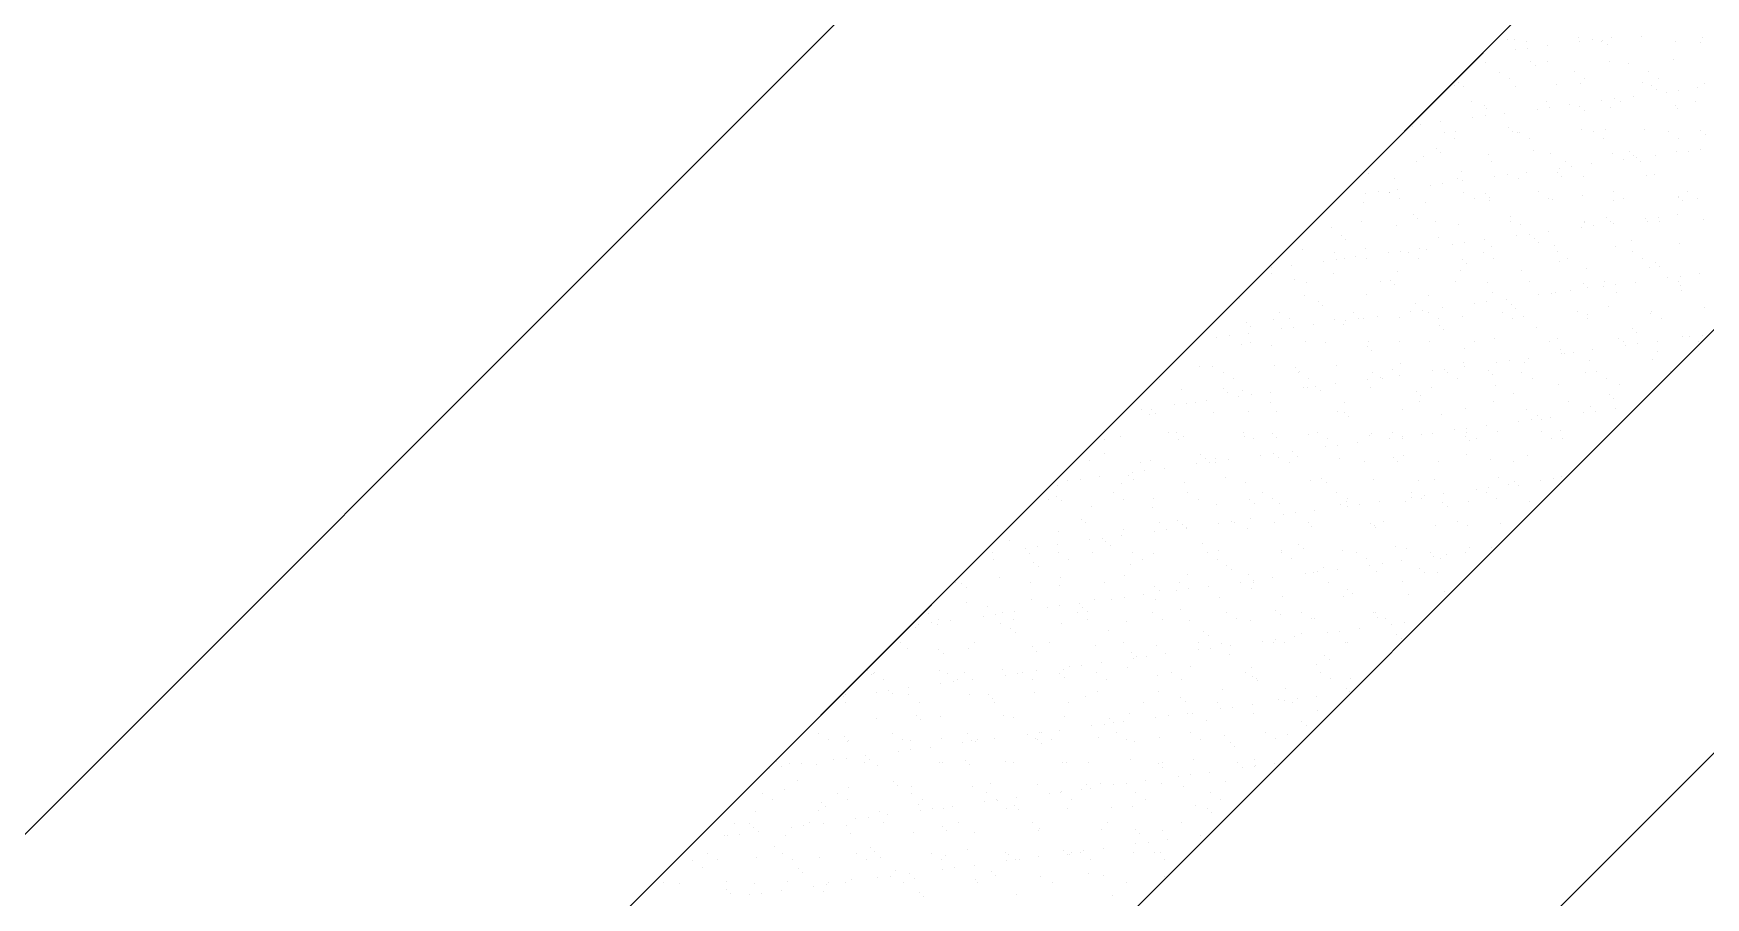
# Model space of a CAD drawing. Header units: millimetres. Extents: x 89805 to 1757503, y 48266 to 267832.
# Drawn here: x 953805 to 954503, y 128747 to 129108 of the extents above; entities that cross this region are included whole.
import ezdxf

# ---------------------------------------------------------------- set-up
doc = ezdxf.new("R2010")
doc.units = ezdxf.units.MM
doc.header["$LTSCALE"] = 1000
doc.layers.add('G-装饰造型轮廓线', color=3, linetype='Continuous')
doc.layers.add('WALL', color=111, linetype='Continuous')

msp = doc.modelspace()

# ---------------------------------------------------------------- linework, layer by layer
at = {"color": 8, "ltscale": 0.7}
for p, q in [((954420.47, 129105.11), (954420.47, 129105.11)), ((954423.44, 129105.02), (954423.44, 129105.02)), ((954450.45, 129106), (954450.45, 129106)), ((954455.96, 129105.1), (954455.96, 129105.1)), ((954460.48, 129104.77), (954460.48, 129104.77)), ((954464.09, 129106.17), (954464.09, 129106.17)), ((954476.63, 129106.33), (954476.63, 129106.33)), ((954502.21, 129106.21), (954502.21, 129106.21)), ((954410.25, 129099.08), (954410.25, 129099.08)), ((954423.83, 129100.87), (954423.83, 129100.87)), ((954428.76, 129104.32), (954428.76, 129104.32)), ((954429.04, 129101.56), (954429.04, 129101.56)), ((954437.17, 129102.63), (954437.17, 129102.63)), ((954450.75, 129104.42), (954450.75, 129104.42)), ((954459.9, 129104.37), (954459.9, 129104.37)), ((954462.33, 129103.08), (954462.33, 129103.08)), ((954491.04, 129104.43), (954491.04, 129104.43)), ((954501.09, 129103.88), (954501.09, 129103.88)), ((954411.38, 129095.77), (954411.38, 129095.77)), ((954417.44, 129091.63), (954417.44, 129091.63)), ((954430.42, 129095.99), (954430.42, 129095.99)), ((954432.27, 129094.3), (954432.27, 129094.3)), ((954437.56, 129096.11), (954437.56, 129096.11)), ((954448.58, 129091.69), (954448.58, 129091.69)), ((954463.14, 129095.98), (954463.14, 129095.98)), ((954471.03, 129095.1), (954471.03, 129095.1)), ((954479.72, 129091.75), (954479.72, 129091.75)), ((954490.15, 129096.96), (954490.15, 129096.96)), ((954398.49, 129085.88), (954398.49, 129085.88)), ((954400.36, 129087.21), (954400.36, 129087.21)), ((954402.2, 129085.52), (954402.2, 129085.52)), ((954421.65, 129088.95), (954421.65, 129088.95)), ((954424.07, 129085.76), (954424.07, 129085.76)), ((954440.97, 129086.33), (954440.97, 129086.33)), ((954451.08, 129086.73), (954451.08, 129086.73)), ((954452.79, 129089), (954452.79, 129089)), ((954477.26, 129087.06), (954477.26, 129087.06)), ((954480.98, 129085.98), (954480.98, 129085.98)), ((954482.82, 129084.29), (954482.82, 129084.29)), ((954483.94, 129089.06), (954483.94, 129089.06)), ((954492.09, 129083.97), (954492.09, 129083.97)), ((954500.22, 129085.04), (954500.22, 129085.04)), ((954502.84, 129086.94), (954502.84, 129086.94)), ((954405.69, 129079.22), (954405.69, 129079.22)), ((954410.9, 129077.55), (954410.9, 129077.55)), ((954436.83, 129079.28), (954436.83, 129079.28)), ((954438.19, 129076.84), (954438.19, 129076.84)), ((954438.26, 129076.88), (954438.26, 129076.88)), ((954446.39, 129077.95), (954446.39, 129077.95)), ((954450.92, 129077.21), (954450.92, 129077.21)), ((954459.97, 129079.74), (954459.97, 129079.74)), ((954463.77, 129076.71), (954463.77, 129076.71)), ((954465.18, 129080.42), (954465.18, 129080.42)), ((954467.98, 129079.33), (954467.98, 129079.33)), ((954473.31, 129081.49), (954473.31, 129081.49)), ((954486.89, 129083.28), (954486.89, 129083.28)), ((954490.78, 129077.69), (954490.78, 129077.69)), ((954499.12, 129079.39), (954499.12, 129079.39)), ((954384.42, 129069.79), (954384.42, 129069.79)), ((954392.55, 129070.86), (954392.55, 129070.86)), ((954406.14, 129072.65), (954406.14, 129072.65)), ((954411.34, 129073.34), (954411.34, 129073.34)), ((954412.01, 129076.5), (954412.01, 129076.5)), ((954419.47, 129074.41), (954419.47, 129074.41)), ((954433.05, 129076.19), (954433.05, 129076.19)), ((954452.76, 129075.52), (954452.76, 129075.52)), ((954491.52, 129076.32), (954491.52, 129076.32)), ((954380.84, 129068.77), (954380.84, 129068.77)), ((954394.37, 129066.54), (954394.37, 129066.54)), ((954398.59, 129063.85), (954398.59, 129063.85)), ((954399.12, 129066.61), (954399.12, 129066.61)), ((954420.86, 129068.43), (954420.86, 129068.43)), ((954422.7, 129066.74), (954422.7, 129066.74)), ((954424.7, 129066.49), (954424.7, 129066.49)), ((954425.51, 129066.59), (954425.51, 129066.59)), ((954429.73, 129063.91), (954429.73, 129063.91)), ((954451.71, 129067.46), (954451.71, 129067.46)), ((954456.65, 129066.65), (954456.65, 129066.65)), ((954460.87, 129063.96), (954460.87, 129063.96)), ((954461.46, 129067.55), (954461.46, 129067.55)), ((954477.89, 129067.8), (954477.89, 129067.8)), ((954487.79, 129066.71), (954487.79, 129066.71)), ((954492.01, 129064.02), (954492.01, 129064.02)), ((954501.48, 129067.2), (954501.48, 129067.2)), ((954503.32, 129065.51), (954503.32, 129065.51)), ((954385.63, 129056.26), (954385.63, 129056.26)), ((954390.8, 129059.65), (954390.8, 129059.65)), ((954392.64, 129057.96), (954392.64, 129057.96)), ((954412.64, 129057.24), (954412.64, 129057.24)), ((954431.4, 129058.77), (954431.4, 129058.77)), ((954438.82, 129057.57), (954438.82, 129057.57)), ((954464.4, 129057.45), (954464.4, 129057.45)), ((954471.42, 129058.43), (954471.42, 129058.43)), ((954473.26, 129056.74), (954473.26, 129056.74)), ((954474.4, 129055.75), (954474.4, 129055.75)), ((954482.53, 129056.82), (954482.53, 129056.82)), ((954491.41, 129058.42), (954491.41, 129058.42)), ((954496.11, 129058.6), (954496.11, 129058.6)), ((954501.31, 129059.29), (954501.31, 129059.29)), ((954362.58, 129049.19), (954362.58, 129049.19)), ((954382.63, 129054.12), (954382.63, 129054.12)), ((954401.34, 129049.99), (954401.34, 129049.99)), ((954413.77, 129054.18), (954413.77, 129054.18)), ((954428.69, 129049.73), (954428.69, 129049.73)), ((954441.35, 129049.65), (954441.35, 129049.65)), ((954442.27, 129051.52), (954442.27, 129051.52)), ((954444.91, 129054.24), (954444.91, 129054.24)), ((954447.48, 129052.2), (954447.48, 129052.2)), ((954455.61, 129053.27), (954455.61, 129053.27)), ((954469.19, 129055.06), (954469.19, 129055.06)), ((954476.05, 129054.29), (954476.05, 129054.29)), ((954481.96, 129048.76), (954481.96, 129048.76)), ((954373.57, 129047.01), (954373.57, 129047.01)), ((954374.85, 129042.64), (954374.85, 129042.64)), ((954388.44, 129044.43), (954388.44, 129044.43)), ((954393.64, 129045.11), (954393.64, 129045.11)), ((954399.75, 129047.34), (954399.75, 129047.34)), ((954401.77, 129046.18), (954401.77, 129046.18)), ((954415.36, 129047.97), (954415.36, 129047.97)), ((954420.56, 129048.66), (954420.56, 129048.66)), ((954425.33, 129047.22), (954425.33, 129047.22)), ((954443.2, 129047.96), (954443.2, 129047.96)), ((954452.34, 129048.19), (954452.34, 129048.19)), ((954478.52, 129048.53), (954478.52, 129048.53)), ((954360.68, 129037.12), (954360.68, 129037.12)), ((954361.52, 129040.89), (954361.52, 129040.89)), ((954366.72, 129041.57), (954366.72, 129041.57)), ((954371.28, 129041.22), (954371.28, 129041.22)), ((954371.31, 129041.44), (954371.31, 129041.44)), ((954375.52, 129038.75), (954375.52, 129038.75)), ((954386.26, 129036.99), (954386.26, 129036.99)), ((954402.45, 129041.5), (954402.45, 129041.5)), ((954406.66, 129038.81), (954406.66, 129038.81)), ((954411.29, 129040.87), (954411.29, 129040.87)), ((954413.14, 129039.18), (954413.14, 129039.18)), ((954413.27, 129037.97), (954413.27, 129037.97)), ((954433.59, 129041.55), (954433.59, 129041.55)), ((954437.81, 129038.87), (954437.81, 129038.87)), ((954439.45, 129038.3), (954439.45, 129038.3)), ((954451.9, 129039.99), (954451.9, 129039.99)), ((954464.73, 129041.61), (954464.73, 129041.61)), ((954465.03, 129038.18), (954465.03, 129038.18)), ((954468.95, 129038.92), (954468.95, 129038.92)), ((954491.91, 129039.64), (954491.91, 129039.64)), ((954492.04, 129039.15), (954492.04, 129039.15)), ((954493.76, 129037.96), (954493.76, 129037.96)), ((954495.87, 129041.67), (954495.87, 129041.67)), ((954500.09, 129038.98), (954500.09, 129038.98)), ((954359.56, 129029.02), (954359.56, 129029.02)), ((954374.2, 129027.74), (954374.2, 129027.74)), ((954381.23, 129032.1), (954381.23, 129032.1)), ((954383.08, 129030.41), (954383.08, 129030.41)), ((954390.7, 129029.08), (954390.7, 129029.08)), ((954400.38, 129028.07), (954400.38, 129028.07)), ((954421.84, 129031.21), (954421.84, 129031.21)), ((954421.84, 129029.14), (954421.84, 129029.14)), ((954425.96, 129027.95), (954425.96, 129027.95)), ((954452.97, 129028.93), (954452.97, 129028.93)), ((954452.99, 129029.19), (954452.99, 129029.19)), ((954461.85, 129030.87), (954461.85, 129030.87)), ((954463.69, 129029.18), (954463.69, 129029.18)), ((954464.83, 129028.59), (954464.83, 129028.59)), ((954478.41, 129030.38), (954478.41, 129030.38)), ((954479.15, 129029.26), (954479.15, 129029.26)), ((954483.62, 129031.07), (954483.62, 129031.07)), ((954484.13, 129029.25), (954484.13, 129029.25)), ((954491.75, 129032.14), (954491.75, 129032.14)), ((954502.46, 129029.98), (954502.46, 129029.98)), ((954347.19, 129026.77), (954347.19, 129026.77)), ((954351.17, 129023.32), (954351.17, 129023.32)), ((954353.01, 129021.63), (954353.01, 129021.63)), ((954391.77, 129022.43), (954391.77, 129022.43)), ((954410.99, 129021.51), (954410.99, 129021.51)), ((954424.58, 129023.3), (954424.58, 129023.3)), ((954429.78, 129023.98), (954429.78, 129023.98)), ((954431.79, 129022.09), (954431.79, 129022.09)), ((954437.91, 129025.05), (954437.91, 129025.05)), ((954451.49, 129026.84), (954451.49, 129026.84)), ((954456.7, 129027.52), (954456.7, 129027.52)), ((954472.39, 129021.21), (954472.39, 129021.21)), ((954335.14, 129017.51), (954335.14, 129017.51)), ((954348.24, 129016.34), (954348.24, 129016.34)), ((954357.16, 129014.42), (954357.16, 129014.42)), ((954361.31, 129017.85), (954361.31, 129017.85)), ((954370.74, 129016.21), (954370.74, 129016.21)), ((954375.94, 129016.89), (954375.94, 129016.89)), ((954379.38, 129016.4), (954379.38, 129016.4)), ((954384.07, 129017.96), (954384.07, 129017.96)), ((954386.89, 129017.73), (954386.89, 129017.73)), ((954397.66, 129019.75), (954397.66, 129019.75)), ((954402.86, 129020.44), (954402.86, 129020.44)), ((954410.52, 129016.45), (954410.52, 129016.45)), ((954413.9, 129018.7), (954413.9, 129018.7)), ((954414.74, 129013.77), (954414.74, 129013.77)), ((954433.63, 129020.4), (954433.63, 129020.4)), ((954440.08, 129019.03), (954440.08, 129019.03)), ((954441.66, 129016.51), (954441.66, 129016.51)), ((954445.88, 129013.82), (954445.88, 129013.82)), ((954465.66, 129018.91), (954465.66, 129018.91)), ((954472.81, 129016.57), (954472.81, 129016.57)), ((954477.02, 129013.88), (954477.02, 129013.88)), ((954492.67, 129019.88), (954492.67, 129019.88)), ((954322.11, 129009.81), (954322.11, 129009.81)), ((954322.24, 129007.62), (954322.24, 129007.62)), ((954330.24, 129010.88), (954330.24, 129010.88)), ((954343.82, 129012.66), (954343.82, 129012.66)), ((954347.82, 129007.5), (954347.82, 129007.5)), ((954349.03, 129013.35), (954349.03, 129013.35)), ((954352.46, 129013.65), (954352.46, 129013.65)), ((954361.71, 129013.66), (954361.71, 129013.66)), ((954374.83, 129008.47), (954374.83, 129008.47)), ((954383.6, 129013.71), (954383.6, 129013.71)), ((954401.01, 129008.81), (954401.01, 129008.81)), ((954401.73, 129013.31), (954401.73, 129013.31)), ((954403.57, 129011.62), (954403.57, 129011.62)), ((954426.59, 129008.68), (954426.59, 129008.68)), ((954442.33, 129012.43), (954442.33, 129012.43)), ((954453.6, 129009.66), (954453.6, 129009.66)), ((954479.78, 129009.99), (954479.78, 129009.99)), ((954482.35, 129012.09), (954482.35, 129012.09)), ((954484.19, 129010.4), (954484.19, 129010.4)), ((954500.97, 129007.46), (954500.97, 129007.46)), ((954331.65, 129004.88), (954331.65, 129004.88)), ((954336.5, 129003.93), (954336.5, 129003.93)), ((954367.64, 129003.98), (954367.64, 129003.98)), ((954371.67, 129004.54), (954371.67, 129004.54)), ((954373.51, 129002.85), (954373.51, 129002.85)), ((954398.78, 129004.04), (954398.78, 129004.04)), ((954412.27, 129003.65), (954412.27, 129003.65)), ((954429.92, 129004.1), (954429.92, 129004.1)), ((954447.13, 129000.37), (954447.13, 129000.37)), ((954452.29, 129003.31), (954452.29, 129003.31)), ((954454.13, 129001.62), (954454.13, 129001.62)), ((954460.71, 129002.16), (954460.71, 129002.16)), ((954461.06, 129004.15), (954461.06, 129004.15)), ((954465.92, 129002.85), (954465.92, 129002.85)), ((954474.05, 129003.92), (954474.05, 129003.92)), ((954487.63, 129005.7), (954487.63, 129005.7)), ((954492.2, 129004.21), (954492.2, 129004.21)), ((954492.84, 129006.39), (954492.84, 129006.39)), ((954492.89, 129002.43), (954492.89, 129002.43)), ((954493.3, 129000.61), (954493.3, 129000.61)), ((954308.76, 128997.27), (954308.76, 128997.27)), ((954335.77, 128998.25), (954335.77, 128998.25)), ((954341.61, 128995.76), (954341.61, 128995.76)), ((954343.45, 128994.07), (954343.45, 128994.07)), ((954361.94, 128998.58), (954361.94, 128998.58)), ((954382.21, 128994.88), (954382.21, 128994.88)), ((954387.52, 128998.46), (954387.52, 128998.46)), ((954393.29, 128993.29), (954393.29, 128993.29)), ((954406.88, 128995.07), (954406.88, 128995.07)), ((954412.08, 128995.76), (954412.08, 128995.76)), ((954414.53, 128999.43), (954414.53, 128999.43)), ((954420.21, 128996.83), (954420.21, 128996.83)), ((954422.22, 128994.53), (954422.22, 128994.53)), ((954424.07, 128992.84), (954424.07, 128992.84)), ((954433.8, 128998.62), (954433.8, 128998.62)), ((954439, 128999.3), (954439, 128999.3)), ((954440.71, 128999.76), (954440.71, 128999.76)), ((954462.83, 128993.65), (954462.83, 128993.65)), ((954466.29, 128999.64), (954466.29, 128999.64)), ((954502.84, 128993.3), (954502.84, 128993.3)), ((954311.54, 128986.98), (954311.54, 128986.98)), ((954322.87, 128988.35), (954322.87, 128988.35)), ((954325.18, 128991.24), (954325.18, 128991.24)), ((954329.39, 128988.56), (954329.39, 128988.56)), ((954339.46, 128986.2), (954339.46, 128986.2)), ((954348.45, 128988.23), (954348.45, 128988.23)), ((954352.15, 128986.1), (954352.15, 128986.1)), ((954353.04, 128987.99), (954353.04, 128987.99)), ((954356.32, 128991.3), (954356.32, 128991.3)), ((954358.25, 128988.67), (954358.25, 128988.67)), ((954360.53, 128988.61), (954360.53, 128988.61)), ((954366.38, 128989.74), (954366.38, 128989.74)), ((954375.46, 128989.2), (954375.46, 128989.2)), ((954379.96, 128991.53), (954379.96, 128991.53)), ((954385.16, 128992.22), (954385.16, 128992.22)), ((954387.46, 128991.36), (954387.46, 128991.36)), ((954391.68, 128988.67), (954391.68, 128988.67)), ((954401.64, 128989.54), (954401.64, 128989.54)), ((954418.6, 128991.41), (954418.6, 128991.41)), ((954422.82, 128988.73), (954422.82, 128988.73)), ((954427.22, 128989.42), (954427.22, 128989.42)), ((954449.74, 128991.47), (954449.74, 128991.47)), ((954453.96, 128988.78), (954453.96, 128988.78)), ((954454.23, 128990.39), (954454.23, 128990.39)), ((954480.41, 128990.72), (954480.41, 128990.72)), ((954480.88, 128991.53), (954480.88, 128991.53)), ((954485.1, 128988.84), (954485.1, 128988.84)), ((954299.21, 128980.9), (954299.21, 128980.9)), ((954304.41, 128981.58), (954304.41, 128981.58)), ((954312.54, 128982.65), (954312.54, 128982.65)), ((954313.39, 128985.29), (954313.39, 128985.29)), ((954313.43, 128978.83), (954313.43, 128978.83)), ((954326.12, 128984.44), (954326.12, 128984.44)), ((954331.33, 128985.13), (954331.33, 128985.13)), ((954336.4, 128978.98), (954336.4, 128978.98)), ((954344.57, 128978.89), (954344.57, 128978.89)), ((954362.57, 128979.31), (954362.57, 128979.31)), ((954375.71, 128978.94), (954375.71, 128978.94)), ((954388.15, 128979.19), (954388.15, 128979.19)), ((954392.16, 128985.76), (954392.16, 128985.76)), ((954394.01, 128984.07), (954394.01, 128984.07)), ((954406.86, 128979), (954406.86, 128979)), ((954415.16, 128980.16), (954415.16, 128980.16)), ((954432.77, 128984.87), (954432.77, 128984.87)), ((954438, 128979.06), (954438, 128979.06)), ((954441.34, 128980.5), (954441.34, 128980.5)), ((954466.92, 128980.37), (954466.92, 128980.37)), ((954469.14, 128979.11), (954469.14, 128979.11)), ((954472.78, 128984.53), (954472.78, 128984.53)), ((954474.63, 128982.84), (954474.63, 128982.84)), ((954483.27, 128979.24), (954483.27, 128979.24)), ((954493.93, 128981.35), (954493.93, 128981.35)), ((954496.85, 128981.03), (954496.85, 128981.03)), ((954500.28, 128979.17), (954500.28, 128979.17)), ((954502.06, 128981.71), (954502.06, 128981.71)), ((954309.39, 128978), (954309.39, 128978)), ((954322.09, 128977.32), (954322.09, 128977.32)), ((954362.1, 128976.98), (954362.1, 128976.98)), ((954363.95, 128975.29), (954363.95, 128975.29)), ((954402.71, 128976.09), (954402.71, 128976.09)), ((954429.43, 128972.15), (954429.43, 128972.15)), ((954442.72, 128975.75), (954442.72, 128975.75)), ((954443.02, 128973.94), (954443.02, 128973.94)), ((954444.56, 128974.06), (954444.56, 128974.06)), ((954448.22, 128974.62), (954448.22, 128974.62)), ((954456.35, 128975.7), (954456.35, 128975.7)), ((954469.93, 128977.48), (954469.93, 128977.48)), ((954475.14, 128978.17), (954475.14, 128978.17)), ((954483.33, 128974.87), (954483.33, 128974.87)), ((954292.03, 128968.55), (954292.03, 128968.55)), ((954297.33, 128968.75), (954297.33, 128968.75)), ((954302.11, 128966.15), (954302.11, 128966.15)), ((954323.5, 128969.09), (954323.5, 128969.09)), ((954332.04, 128968.2), (954332.04, 128968.2)), ((954333.25, 128966.2), (954333.25, 128966.2)), ((954333.88, 128966.51), (954333.88, 128966.51)), ((954349.08, 128968.96), (954349.08, 128968.96)), ((954364.39, 128966.26), (954364.39, 128966.26)), ((954372.65, 128967.32), (954372.65, 128967.32)), ((954375.6, 128965.06), (954375.6, 128965.06)), ((954376.09, 128969.94), (954376.09, 128969.94)), ((954389.18, 128966.85), (954389.18, 128966.85)), ((954394.38, 128967.54), (954394.38, 128967.54)), ((954395.53, 128966.32), (954395.53, 128966.32)), ((954402.27, 128970.27), (954402.27, 128970.27)), ((954402.51, 128968.61), (954402.51, 128968.61)), ((954412.66, 128966.97), (954412.66, 128966.97)), ((954414.5, 128965.29), (954414.5, 128965.29)), ((954416.1, 128970.4), (954416.1, 128970.4)), ((954421.3, 128971.08), (954421.3, 128971.08)), ((954426.68, 128966.37), (954426.68, 128966.37)), ((954427.85, 128970.15), (954427.85, 128970.15)), ((954453.26, 128966.09), (954453.26, 128966.09)), ((954454.86, 128971.12), (954454.86, 128971.12)), ((954457.82, 128966.43), (954457.82, 128966.43)), ((954481.04, 128971.45), (954481.04, 128971.45)), ((954488.96, 128966.49), (954488.96, 128966.49)), ((954275.19, 128963.4), (954275.19, 128963.4)), ((954284.44, 128958.86), (954284.44, 128958.86)), ((954301.98, 128959.43), (954301.98, 128959.43)), ((954306.33, 128963.46), (954306.33, 128963.46)), ((954310.02, 128958.74), (954310.02, 128958.74)), ((954321.76, 128957.98), (954321.76, 128957.98)), ((954335.34, 128959.76), (954335.34, 128959.76)), ((954337.03, 128959.71), (954337.03, 128959.71)), ((954337.47, 128963.52), (954337.47, 128963.52)), ((954340.55, 128960.45), (954340.55, 128960.45)), ((954342.58, 128958.54), (954342.58, 128958.54)), ((954348.68, 128961.52), (954348.68, 128961.52)), ((954362.26, 128963.31), (954362.26, 128963.31)), ((954363.2, 128960.04), (954363.2, 128960.04)), ((954367.47, 128963.99), (954367.47, 128963.99)), ((954368.61, 128963.57), (954368.61, 128963.57)), ((954382.6, 128958.2), (954382.6, 128958.2)), ((954388.78, 128959.92), (954388.78, 128959.92)), ((954399.75, 128963.63), (954399.75, 128963.63)), ((954415.79, 128960.89), (954415.79, 128960.89)), ((954430.89, 128963.69), (954430.89, 128963.69)), ((954441.97, 128961.23), (954441.97, 128961.23)), ((954462.03, 128963.74), (954462.03, 128963.74)), ((954467.55, 128961.11), (954467.55, 128961.11)), ((954267.93, 128950.89), (954267.93, 128950.89)), ((954281.51, 128952.68), (954281.51, 128952.68)), ((954286.71, 128953.36), (954286.71, 128953.36)), ((954290.37, 128953.73), (954290.37, 128953.73)), ((954294.84, 128954.43), (954294.84, 128954.43)), ((954303.82, 128957.74), (954303.82, 128957.74)), ((954308.43, 128956.22), (954308.43, 128956.22)), ((954313.63, 128956.91), (954313.63, 128956.91)), ((954321.51, 128953.79), (954321.51, 128953.79)), ((954352.65, 128953.84), (954352.65, 128953.84)), ((954383.79, 128953.9), (954383.79, 128953.9)), ((954384.44, 128956.51), (954384.44, 128956.51)), ((954402.9, 128951), (954402.9, 128951)), ((954414.93, 128953.96), (954414.93, 128953.96)), ((954423.2, 128957.31), (954423.2, 128957.31)), ((954428.48, 128950.88), (954428.48, 128950.88)), ((954446.07, 128954.01), (954446.07, 128954.01)), ((954455.49, 128951.85), (954455.49, 128951.85)), ((954463.22, 128956.97), (954463.22, 128956.97)), ((954465.06, 128955.28), (954465.06, 128955.28)), ((954465.57, 128951.02), (954465.57, 128951.02)), ((954270.95, 128948.51), (954270.95, 128948.51)), ((954271.92, 128950.65), (954271.92, 128950.65)), ((954273.76, 128948.96), (954273.76, 128948.96)), ((954297.96, 128949.48), (954297.96, 128949.48)), ((954312.52, 128949.76), (954312.52, 128949.76)), ((954324.13, 128949.82), (954324.13, 128949.82)), ((954349.71, 128949.69), (954349.71, 128949.69)), ((954352.54, 128949.42), (954352.54, 128949.42)), ((954354.38, 128947.73), (954354.38, 128947.73)), ((954376.72, 128950.67), (954376.72, 128950.67)), ((954393.14, 128948.54), (954393.14, 128948.54)), ((954411.73, 128943.93), (954411.73, 128943.93)), ((954425.32, 128945.72), (954425.32, 128945.72)), ((954430.52, 128946.4), (954430.52, 128946.4)), ((954433.16, 128948.19), (954433.16, 128948.19)), ((954435, 128946.5), (954435, 128946.5)), ((954438.65, 128947.47), (954438.65, 128947.47)), ((954452.23, 128949.26), (954452.23, 128949.26)), ((954457.44, 128949.95), (954457.44, 128949.95)), ((954252.12, 128938.31), (954252.12, 128938.31)), ((954258.89, 128939.26), (954258.89, 128939.26)), ((954279.04, 128941.05), (954279.04, 128941.05)), ((954282.46, 128940.99), (954282.46, 128940.99)), ((954283.26, 128938.36), (954283.26, 128938.36)), ((954285.07, 128939.59), (954285.07, 128939.59)), ((954310.19, 128941.1), (954310.19, 128941.1)), ((954310.65, 128939.47), (954310.65, 128939.47)), ((954314.4, 128938.42), (954314.4, 128938.42)), ((954322.48, 128940.64), (954322.48, 128940.64)), ((954324.32, 128938.96), (954324.32, 128938.96)), ((954337.66, 128940.44), (954337.66, 128940.44)), ((954341.33, 128941.16), (954341.33, 128941.16)), ((954345.54, 128938.48), (954345.54, 128938.48)), ((954363.08, 128939.76), (954363.08, 128939.76)), ((954363.83, 128940.78), (954363.83, 128940.78)), ((954371.48, 128938.63), (954371.48, 128938.63)), ((954372.47, 128941.22), (954372.47, 128941.22)), ((954376.69, 128939.32), (954376.69, 128939.32)), ((954376.69, 128938.53), (954376.69, 128938.53)), ((954384.82, 128940.39), (954384.82, 128940.39)), ((954389.41, 128940.65), (954389.41, 128940.65)), ((954398.4, 128942.17), (954398.4, 128942.17)), ((954403.09, 128939.42), (954403.09, 128939.42)), ((954403.6, 128942.86), (954403.6, 128942.86)), ((954403.61, 128941.27), (954403.61, 128941.27)), ((954404.94, 128937.73), (954404.94, 128937.73)), ((954407.83, 128938.59), (954407.83, 128938.59)), ((954416.42, 128941.63), (954416.42, 128941.63)), ((954434.75, 128941.33), (954434.75, 128941.33)), ((954438.97, 128938.64), (954438.97, 128938.64)), ((954442.6, 128941.96), (954442.6, 128941.96)), ((954443.7, 128938.53), (954443.7, 128938.53)), ((954252.4, 128932.21), (954252.4, 128932.21)), ((954292.41, 128931.87), (954292.41, 128931.87)), ((954294.26, 128930.18), (954294.26, 128930.18)), ((954298.59, 128930.22), (954298.59, 128930.22)), ((954317.65, 128931.54), (954317.65, 128931.54)), ((954322.85, 128932.23), (954322.85, 128932.23)), ((954324.76, 128930.55), (954324.76, 128930.55)), ((954330.98, 128933.3), (954330.98, 128933.3)), ((954333.02, 128930.98), (954333.02, 128930.98)), ((954344.56, 128935.09), (954344.56, 128935.09)), ((954349.77, 128935.77), (954349.77, 128935.77)), ((954350.34, 128930.43), (954350.34, 128930.43)), ((954357.9, 128936.84), (954357.9, 128936.84)), ((954373.03, 128930.64), (954373.03, 128930.64)), ((954377.35, 128931.4), (954377.35, 128931.4)), ((954403.53, 128931.73), (954403.53, 128931.73)), ((954429.11, 128931.61), (954429.11, 128931.61)), ((954246, 128929.36), (954246, 128929.36)), ((954262.35, 128923.09), (954262.35, 128923.09)), ((954263.81, 128924.46), (954263.81, 128924.46)), ((954267.3, 128928.63), (954267.3, 128928.63)), ((954269.02, 128925.14), (954269.02, 128925.14)), ((954271.58, 128929.24), (954271.58, 128929.24)), ((954277.15, 128926.21), (954277.15, 128926.21)), ((954290.73, 128928), (954290.73, 128928)), ((954295.93, 128928.68), (954295.93, 128928.68)), ((954298.44, 128928.69), (954298.44, 128928.69)), ((954304.06, 128929.75), (954304.06, 128929.75)), ((954329.58, 128928.75), (954329.58, 128928.75)), ((954360.73, 128928.8), (954360.73, 128928.8)), ((954374.88, 128928.95), (954374.88, 128928.95)), ((954391.87, 128928.86), (954391.87, 128928.86)), ((954413.64, 128929.76), (954413.64, 128929.76)), ((954423.01, 128928.92), (954423.01, 128928.92)), ((954232.51, 128919.02), (954232.51, 128919.02)), ((954236.89, 128920.91), (954236.89, 128920.91)), ((954242.1, 128921.6), (954242.1, 128921.6)), ((954250.23, 128922.67), (954250.23, 128922.67)), ((954255.98, 128915.95), (954255.98, 128915.95)), ((954259.52, 128919.99), (954259.52, 128919.99)), ((954264.2, 128921.4), (954264.2, 128921.4)), ((954285.7, 128920.32), (954285.7, 128920.32)), ((954287.12, 128916.01), (954287.12, 128916.01)), ((954302.96, 128922.21), (954302.96, 128922.21)), ((954311.28, 128920.2), (954311.28, 128920.2)), ((954318.26, 128916.06), (954318.26, 128916.06)), ((954338.29, 128921.17), (954338.29, 128921.17)), ((954342.97, 128921.86), (954342.97, 128921.86)), ((954344.82, 128920.17), (954344.82, 128920.17)), ((954349.4, 128916.12), (954349.4, 128916.12)), ((954364.46, 128921.51), (954364.46, 128921.51)), ((954380.55, 128916.18), (954380.55, 128916.18)), ((954383.58, 128920.98), (954383.58, 128920.98)), ((954390.04, 128921.38), (954390.04, 128921.38)), ((954407.62, 128917.5), (954407.62, 128917.5)), ((954411.69, 128916.23), (954411.69, 128916.23)), ((954412.82, 128918.18), (954412.82, 128918.18)), ((954417.05, 128922.36), (954417.05, 128922.36)), ((954420.95, 128919.25), (954420.95, 128919.25)), ((954423.59, 128920.63), (954423.59, 128920.63)), ((954425.43, 128918.95), (954425.43, 128918.95)), ((954434.54, 128921.04), (954434.54, 128921.04)), ((954439.74, 128921.73), (954439.74, 128921.73)), ((954443.23, 128922.69), (954443.23, 128922.69)), ((954220.45, 128909.76), (954220.45, 128909.76)), ((954229.06, 128913.21), (954229.06, 128913.21)), ((954232.29, 128914.31), (954232.29, 128914.31)), ((954234.14, 128912.62), (954234.14, 128912.62)), ((954246.63, 128910.1), (954246.63, 128910.1)), ((954260.2, 128913.26), (954260.2, 128913.26)), ((954272.21, 128909.97), (954272.21, 128909.97)), ((954272.9, 128913.43), (954272.9, 128913.43)), ((954291.34, 128913.32), (954291.34, 128913.32)), ((954299.22, 128910.95), (954299.22, 128910.95)), ((954312.91, 128913.09), (954312.91, 128913.09)), ((954314.75, 128911.4), (954314.75, 128911.4)), ((954322.48, 128913.38), (954322.48, 128913.38)), ((954325.39, 128911.28), (954325.39, 128911.28)), ((954350.97, 128911.16), (954350.97, 128911.16)), ((954353.52, 128912.2), (954353.52, 128912.2)), ((954353.62, 128913.43), (954353.62, 128913.43)), ((954353.78, 128910.41), (954353.78, 128910.41)), ((954358.99, 128911.09), (954358.99, 128911.09)), ((954367.12, 128912.16), (954367.12, 128912.16)), ((954377.98, 128912.13), (954377.98, 128912.13)), ((954380.7, 128913.95), (954380.7, 128913.95)), ((954384.76, 128913.49), (954384.76, 128913.49)), ((954385.91, 128914.64), (954385.91, 128914.64)), ((954393.53, 128911.86), (954393.53, 128911.86)), ((954394.04, 128915.71), (954394.04, 128915.71)), ((954395.37, 128910.17), (954395.37, 128910.17)), ((954404.16, 128912.47), (954404.16, 128912.47)), ((954415.9, 128913.55), (954415.9, 128913.55)), ((954429.74, 128912.34), (954429.74, 128912.34)), ((954242.84, 128904.65), (954242.84, 128904.65)), ((954244.24, 128903.54), (954244.24, 128903.54)), ((954275.38, 128903.59), (954275.38, 128903.59)), ((954282.85, 128904.31), (954282.85, 128904.31)), ((954284.69, 128902.62), (954284.69, 128902.62)), ((954299.95, 128903.32), (954299.95, 128903.32)), ((954305.15, 128904.01), (954305.15, 128904.01)), ((954306.52, 128903.65), (954306.52, 128903.65)), ((954313.28, 128905.08), (954313.28, 128905.08)), ((954323.45, 128903.42), (954323.45, 128903.42)), ((954326.87, 128906.87), (954326.87, 128906.87)), ((954332.07, 128907.55), (954332.07, 128907.55)), ((954337.66, 128903.71), (954337.66, 128903.71)), ((954340.2, 128908.62), (954340.2, 128908.62)), ((954363.47, 128903.08), (954363.47, 128903.08)), ((954365.09, 128902.24), (954365.09, 128902.24)), ((954368.8, 128903.76), (954368.8, 128903.76)), ((954390.67, 128902.12), (954390.67, 128902.12)), ((954399.94, 128903.82), (954399.94, 128903.82)), ((954404.07, 128902.2), (954404.07, 128902.2)), ((954417.68, 128903.09), (954417.68, 128903.09)), ((954212.77, 128895.88), (954212.77, 128895.88)), ((954233.14, 128899.75), (954233.14, 128899.75)), ((954246.11, 128896.23), (954246.11, 128896.23)), ((954251.32, 128896.92), (954251.32, 128896.92)), ((954252.79, 128895.53), (954252.79, 128895.53)), ((954259.45, 128897.99), (954259.45, 128897.99)), ((954260.15, 128900.72), (954260.15, 128900.72)), ((954273.03, 128899.78), (954273.03, 128899.78)), ((954278.24, 128900.46), (954278.24, 128900.46)), ((954286.33, 128901.05), (954286.33, 128901.05)), ((954286.37, 128901.53), (954286.37, 128901.53)), ((954311.91, 128900.93), (954311.91, 128900.93)), ((954338.92, 128901.91), (954338.92, 128901.91)), ((954365.31, 128901.39), (954365.31, 128901.39)), ((954201.77, 128890.8), (954201.77, 128890.8)), ((954205.61, 128890.9), (954205.61, 128890.9)), ((954205.99, 128888.11), (954205.99, 128888.11)), ((954219.2, 128892.69), (954219.2, 128892.69)), ((954221.08, 128890.49), (954221.08, 128890.49)), ((954224.4, 128893.38), (954224.4, 128893.38)), ((954232.53, 128894.45), (954232.53, 128894.45)), ((954232.91, 128890.85), (954232.91, 128890.85)), ((954237.13, 128888.17), (954237.13, 128888.17)), ((954247.26, 128890.83), (954247.26, 128890.83)), ((954254.63, 128893.84), (954254.63, 128893.84)), ((954264.06, 128890.91), (954264.06, 128890.91)), ((954268.27, 128888.22), (954268.27, 128888.22)), ((954272.84, 128890.71), (954272.84, 128890.71)), ((954293.39, 128894.65), (954293.39, 128894.65)), ((954295.2, 128890.97), (954295.2, 128890.97)), ((954299.41, 128888.28), (954299.41, 128888.28)), ((954299.85, 128891.68), (954299.85, 128891.68)), ((954326.02, 128892.01), (954326.02, 128892.01)), ((954326.34, 128891.02), (954326.34, 128891.02)), ((954330.56, 128888.34), (954330.56, 128888.34)), ((954333.41, 128894.3), (954333.41, 128894.3)), ((954335.25, 128892.62), (954335.25, 128892.62)), ((954351.6, 128891.89), (954351.6, 128891.89)), ((954357.48, 128891.08), (954357.48, 128891.08)), ((954361.7, 128888.39), (954361.7, 128888.39)), ((954374.01, 128893.42), (954374.01, 128893.42)), ((954378.61, 128892.86), (954378.61, 128892.86)), ((954388.62, 128891.14), (954388.62, 128891.14)), ((954389.92, 128889.28), (954389.92, 128889.28)), ((954392.84, 128888.45), (954392.84, 128888.45)), ((954395.13, 128889.96), (954395.13, 128889.96)), ((954403.26, 128891.03), (954403.26, 128891.03)), ((954404.79, 128893.2), (954404.79, 128893.2)), ((954414.03, 128893.08), (954414.03, 128893.08)), ((954222.73, 128886.76), (954222.73, 128886.76)), ((954224.57, 128885.07), (954224.57, 128885.07)), ((954260.78, 128881.45), (954260.78, 128881.45)), ((954263.33, 128885.87), (954263.33, 128885.87)), ((954286.96, 128881.79), (954286.96, 128881.79)), ((954303.35, 128885.53), (954303.35, 128885.53)), ((954305.19, 128883.84), (954305.19, 128883.84)), ((954312.54, 128881.66), (954312.54, 128881.66)), ((954336.09, 128882.19), (954336.09, 128882.19)), ((954339.55, 128882.64), (954339.55, 128882.64)), ((954341.29, 128882.87), (954341.29, 128882.87)), ((954343.95, 128884.64), (954343.95, 128884.64)), ((954349.42, 128883.94), (954349.42, 128883.94)), ((954363, 128885.73), (954363, 128885.73)), ((954365.72, 128882.97), (954365.72, 128882.97)), ((954368.21, 128886.42), (954368.21, 128886.42)), ((954376.34, 128887.49), (954376.34, 128887.49)), ((954383.96, 128884.3), (954383.96, 128884.3)), ((954385.81, 128882.61), (954385.81, 128882.61)), ((954391.3, 128882.85), (954391.3, 128882.85)), ((954190.03, 128878.38), (954190.03, 128878.38)), ((954192.67, 128877.98), (954192.67, 128877.98)), ((954194.51, 128876.29), (954194.51, 128876.29)), ((954208.19, 128880.6), (954208.19, 128880.6)), ((954221.17, 128878.44), (954221.17, 128878.44)), ((954233.27, 128877.09), (954233.27, 128877.09)), ((954233.77, 128880.48), (954233.77, 128880.48)), ((954252.31, 128878.5), (954252.31, 128878.5)), ((954273.28, 128876.75), (954273.28, 128876.75)), ((954275.13, 128875.06), (954275.13, 128875.06)), ((954282.25, 128875.1), (954282.25, 128875.1)), ((954283.45, 128878.55), (954283.45, 128878.55)), ((954287.46, 128875.79), (954287.46, 128875.79)), ((954295.59, 128876.86), (954295.59, 128876.86)), ((954309.17, 128878.64), (954309.17, 128878.64)), ((954313.89, 128875.87), (954313.89, 128875.87)), ((954314.37, 128879.33), (954314.37, 128879.33)), ((954314.6, 128878.61), (954314.6, 128878.61)), ((954322.5, 128880.4), (954322.5, 128880.4)), ((954345.74, 128878.67), (954345.74, 128878.67)), ((954353.9, 128875.52), (954353.9, 128875.52)), ((954376.88, 128878.72), (954376.88, 128878.72)), ((954394.51, 128874.64), (954394.51, 128874.64)), ((954194.7, 128870.25), (954194.7, 128870.25)), ((954203.21, 128868.32), (954203.21, 128868.32)), ((954221.71, 128871.23), (954221.71, 128871.23)), ((954228.42, 128868.01), (954228.42, 128868.01)), ((954233.62, 128868.7), (954233.62, 128868.7)), ((954241.75, 128869.77), (954241.75, 128869.77)), ((954243.22, 128867.97), (954243.22, 128867.97)), ((954247.89, 128871.56), (954247.89, 128871.56)), ((954255.33, 128871.56), (954255.33, 128871.56)), ((954260.54, 128872.24), (954260.54, 128872.24)), ((954268.67, 128873.31), (954268.67, 128873.31)), ((954273.47, 128871.44), (954273.47, 128871.44)), ((954283.83, 128867.09), (954283.83, 128867.09)), ((954300.48, 128872.41), (954300.48, 128872.41)), ((954326.65, 128872.74), (954326.65, 128872.74)), ((954352.23, 128872.62), (954352.23, 128872.62)), ((954355.75, 128873.83), (954355.75, 128873.83)), ((954379.24, 128873.59), (954379.24, 128873.59)), ((954174.58, 128860.93), (954174.58, 128860.93)), ((954178.71, 128865.7), (954178.71, 128865.7)), ((954179.78, 128861.61), (954179.78, 128861.61)), ((954182.64, 128861), (954182.64, 128861)), ((954182.93, 128863.01), (954182.93, 128863.01)), ((954187.91, 128862.68), (954187.91, 128862.68)), ((954201.5, 128864.47), (954201.5, 128864.47)), ((954206.7, 128865.15), (954206.7, 128865.15)), ((954208.82, 128861.33), (954208.82, 128861.33)), ((954209.85, 128865.76), (954209.85, 128865.76)), ((954214.07, 128863.07), (954214.07, 128863.07)), ((954214.83, 128866.22), (954214.83, 128866.22)), ((954234.4, 128861.21), (954234.4, 128861.21)), ((954240.99, 128865.81), (954240.99, 128865.81)), ((954245.07, 128866.29), (954245.07, 128866.29)), ((954245.21, 128863.13), (954245.21, 128863.13)), ((954261.41, 128862.18), (954261.41, 128862.18)), ((954272.13, 128865.87), (954272.13, 128865.87)), ((954276.35, 128863.18), (954276.35, 128863.18)), ((954287.59, 128862.52), (954287.59, 128862.52)), ((954303.27, 128865.93), (954303.27, 128865.93)), ((954307.49, 128863.24), (954307.49, 128863.24)), ((954313.17, 128862.4), (954313.17, 128862.4)), ((954323.84, 128866.75), (954323.84, 128866.75)), ((954325.69, 128865.06), (954325.69, 128865.06)), ((954334.42, 128865.98), (954334.42, 128865.98)), ((954338.63, 128863.3), (954338.63, 128863.3)), ((954340.18, 128863.37), (954340.18, 128863.37)), ((954364.45, 128865.86), (954364.45, 128865.86)), ((954365.56, 128866.04), (954365.56, 128866.04)), ((954366.35, 128863.7), (954366.35, 128863.7)), ((954369.77, 128863.35), (954369.77, 128863.35)), ((954372.22, 128861.05), (954372.22, 128861.05)), ((954377.43, 128861.74), (954377.43, 128861.74)), ((954166.96, 128853.28), (954166.96, 128853.28)), ((954173.15, 128859.54), (954173.15, 128859.54)), ((954198.11, 128853.34), (954198.11, 128853.34)), ((954213.16, 128859.2), (954213.16, 128859.2)), ((954215.01, 128857.51), (954215.01, 128857.51)), ((954229.25, 128853.4), (954229.25, 128853.4)), ((954253.77, 128858.31), (954253.77, 128858.31)), ((954260.39, 128853.45), (954260.39, 128853.45)), ((954291.53, 128853.51), (954291.53, 128853.51)), ((954293.78, 128857.97), (954293.78, 128857.97)), ((954295.62, 128856.28), (954295.62, 128856.28)), ((954301.11, 128853.14), (954301.11, 128853.14)), ((954318.39, 128853.97), (954318.39, 128853.97)), ((954322.67, 128853.57), (954322.67, 128853.57)), ((954323.59, 128854.65), (954323.59, 128854.65)), ((954327.28, 128853.48), (954327.28, 128853.48)), ((954331.72, 128855.72), (954331.72, 128855.72)), ((954334.39, 128857.09), (954334.39, 128857.09)), ((954345.31, 128857.51), (954345.31, 128857.51)), ((954350.51, 128858.2), (954350.51, 128858.2)), ((954352.86, 128853.35), (954352.86, 128853.35)), ((954353.81, 128853.62), (954353.81, 128853.62)), ((954358.64, 128859.27), (954358.64, 128859.27)), ((954374.4, 128856.74), (954374.4, 128856.74)), ((954376.24, 128855.05), (954376.24, 128855.05)), ((954169.75, 128851.11), (954169.75, 128851.11)), ((954183.1, 128850.42), (954183.1, 128850.42)), ((954184.94, 128848.73), (954184.94, 128848.73)), ((954195.33, 128850.99), (954195.33, 128850.99)), ((954222.34, 128851.96), (954222.34, 128851.96)), ((954223.71, 128849.54), (954223.71, 128849.54)), ((954248.52, 128852.29), (954248.52, 128852.29)), ((954263.72, 128849.19), (954263.72, 128849.19)), ((954264.55, 128846.88), (954264.55, 128846.88)), ((954265.56, 128847.5), (954265.56, 128847.5)), ((954269.76, 128847.56), (954269.76, 128847.56)), ((954274.1, 128852.17), (954274.1, 128852.17)), ((954277.89, 128848.63), (954277.89, 128848.63)), ((954291.47, 128850.42), (954291.47, 128850.42)), ((954296.68, 128851.11), (954296.68, 128851.11)), ((954304.32, 128848.31), (954304.32, 128848.31)), ((954304.81, 128852.18), (954304.81, 128852.18)), ((954344.34, 128847.96), (954344.34, 128847.96)), ((954346.18, 128846.28), (954346.18, 128846.28)), ((954153.04, 128841.64), (954153.04, 128841.64)), ((954154.88, 128839.95), (954154.88, 128839.95)), ((954155.64, 128840.6), (954155.64, 128840.6)), ((954156.26, 128840.76), (954156.26, 128840.76)), ((954183.27, 128841.73), (954183.27, 128841.73)), ((954186.78, 128840.66), (954186.78, 128840.66)), ((954193.64, 128840.76), (954193.64, 128840.76)), ((954209.45, 128842.07), (954209.45, 128842.07)), ((954210.72, 128839.79), (954210.72, 128839.79)), ((954215.92, 128840.48), (954215.92, 128840.48)), ((954217.93, 128840.71), (954217.93, 128840.71)), ((954224.05, 128841.55), (954224.05, 128841.55)), ((954233.66, 128840.42), (954233.66, 128840.42)), ((954235.03, 128841.94), (954235.03, 128841.94)), ((954237.64, 128843.33), (954237.64, 128843.33)), ((954242.84, 128844.02), (954242.84, 128844.02)), ((954249.07, 128840.77), (954249.07, 128840.77)), ((954250.97, 128845.09), (954250.97, 128845.09)), ((954262.04, 128842.92), (954262.04, 128842.92)), ((954274.26, 128839.53), (954274.26, 128839.53)), ((954280.21, 128840.83), (954280.21, 128840.83)), ((954288.22, 128843.25), (954288.22, 128843.25)), ((954311.35, 128840.88), (954311.35, 128840.88)), ((954313.8, 128843.13), (954313.8, 128843.13)), ((954314.28, 128839.19), (954314.28, 128839.19)), ((954340.81, 128844.1), (954340.81, 128844.1)), ((954342.49, 128840.94), (954342.49, 128840.94)), ((954366.98, 128844.43), (954366.98, 128844.43)), ((954156.88, 128832.7), (954156.88, 128832.7)), ((954159.86, 128837.91), (954159.86, 128837.91)), ((954162.09, 128833.39), (954162.09, 128833.39)), ((954170.22, 128834.46), (954170.22, 128834.46)), ((954183.8, 128836.25), (954183.8, 128836.25)), ((954189, 128836.93), (954189, 128836.93)), ((954191, 128837.97), (954191, 128837.97)), ((954197.13, 128838), (954197.13, 128838)), ((954222.14, 128838.03), (954222.14, 128838.03)), ((954222.97, 128832.69), (954222.97, 128832.69)), ((954235.5, 128838.73), (954235.5, 128838.73)), ((954249.15, 128833.02), (954249.15, 128833.02)), ((954253.28, 128838.08), (954253.28, 128838.08)), ((954274.73, 128832.9), (954274.73, 128832.9)), ((954284.43, 128838.14), (954284.43, 128838.14)), ((954301.74, 128833.87), (954301.74, 128833.87)), ((954315.57, 128838.2), (954315.57, 128838.2)), ((954316.12, 128837.5), (954316.12, 128837.5)), ((954327.91, 128834.21), (954327.91, 128834.21)), ((954346.71, 128838.25), (954346.71, 128838.25)), ((954353.49, 128834.09), (954353.49, 128834.09)), ((954354.53, 128832.83), (954354.53, 128832.83)), ((954354.88, 128838.3), (954354.88, 128838.3)), ((954143.3, 128830.92), (954143.3, 128830.92)), ((954143.9, 128828.19), (954143.9, 128828.19)), ((954144.21, 128831.51), (954144.21, 128831.51)), ((954163.58, 128831.98), (954163.58, 128831.98)), ((954170.38, 128831.84), (954170.38, 128831.84)), ((954175.04, 128828.24), (954175.04, 128828.24)), ((954195.96, 128831.72), (954195.96, 128831.72)), ((954203.6, 128831.64), (954203.6, 128831.64)), ((954205.44, 128829.95), (954205.44, 128829.95)), ((954206.18, 128828.3), (954206.18, 128828.3)), ((954237.32, 128828.36), (954237.32, 128828.36)), ((954244.2, 128830.76), (954244.2, 128830.76)), ((954268.47, 128828.41), (954268.47, 128828.41)), ((954284.22, 128830.41), (954284.22, 128830.41)), ((954286.06, 128828.72), (954286.06, 128828.72)), ((954299.61, 128828.47), (954299.61, 128828.47)), ((954300.69, 128825.74), (954300.69, 128825.74)), ((954305.9, 128826.43), (954305.9, 128826.43)), ((954314.03, 128827.5), (954314.03, 128827.5)), ((954324.82, 128829.53), (954324.82, 128829.53)), ((954327.61, 128829.29), (954327.61, 128829.29)), ((954330.75, 128828.53), (954330.75, 128828.53)), ((954332.81, 128829.97), (954332.81, 128829.97)), ((954340.94, 128831.04), (954340.94, 128831.04)), ((954156.89, 128821.49), (954156.89, 128821.49)), ((954173.54, 128822.86), (954173.54, 128822.86)), ((954175.38, 128821.17), (954175.38, 128821.17)), ((954183.9, 128822.46), (954183.9, 128822.46)), ((954210.08, 128822.8), (954210.08, 128822.8)), ((954214.14, 128821.98), (954214.14, 128821.98)), ((954235.66, 128822.67), (954235.66, 128822.67)), ((954246.86, 128818.66), (954246.86, 128818.66)), ((954252.06, 128819.34), (954252.06, 128819.34)), ((954254.15, 128821.63), (954254.15, 128821.63)), ((954256, 128819.95), (954256, 128819.95)), ((954260.19, 128820.41), (954260.19, 128820.41)), ((954262.67, 128823.65), (954262.67, 128823.65)), ((954273.77, 128822.2), (954273.77, 128822.2)), ((954278.98, 128822.89), (954278.98, 128822.89)), ((954287.11, 128823.96), (954287.11, 128823.96)), ((954288.85, 128823.98), (954288.85, 128823.98)), ((954294.76, 128820.75), (954294.76, 128820.75)), ((954314.43, 128823.86), (954314.43, 128823.86)), ((954334.77, 128820.41), (954334.77, 128820.41)), ((954336.62, 128818.72), (954336.62, 128818.72)), ((954341.44, 128824.83), (954341.44, 128824.83)), ((954132.58, 128815.5), (954132.58, 128815.5)), ((954136.79, 128812.82), (954136.79, 128812.82)), ((954143.47, 128814.09), (954143.47, 128814.09)), ((954144.84, 128812.24), (954144.84, 128812.24)), ((954145.32, 128812.4), (954145.32, 128812.4)), ((954163.72, 128815.56), (954163.72, 128815.56)), ((954167.94, 128812.87), (954167.94, 128812.87)), ((954171.01, 128812.57), (954171.01, 128812.57)), ((954184.08, 128813.2), (954184.08, 128813.2)), ((954193.02, 128811.57), (954193.02, 128811.57)), ((954194.86, 128815.62), (954194.86, 128815.62)), ((954196.59, 128812.45), (954196.59, 128812.45)), ((954198.22, 128812.25), (954198.22, 128812.25)), ((954199.08, 128812.93), (954199.08, 128812.93)), ((954206.35, 128813.33), (954206.35, 128813.33)), ((954219.94, 128815.11), (954219.94, 128815.11)), ((954223.6, 128813.42), (954223.6, 128813.42)), ((954224.09, 128812.86), (954224.09, 128812.86)), ((954225.14, 128815.8), (954225.14, 128815.8)), ((954225.94, 128811.17), (954225.94, 128811.17)), ((954226, 128815.67), (954226, 128815.67)), ((954230.22, 128812.99), (954230.22, 128812.99)), ((954233.27, 128816.87), (954233.27, 128816.87)), ((954249.78, 128813.76), (954249.78, 128813.76)), ((954257.14, 128815.73), (954257.14, 128815.73)), ((954261.36, 128813.04), (954261.36, 128813.04)), ((954264.7, 128811.97), (954264.7, 128811.97)), ((954275.36, 128813.63), (954275.36, 128813.63)), ((954288.28, 128815.79), (954288.28, 128815.79)), ((954292.5, 128813.1), (954292.5, 128813.1)), ((954302.37, 128814.61), (954302.37, 128814.61)), ((954304.71, 128811.63), (954304.71, 128811.63)), ((954319.43, 128815.84), (954319.43, 128815.84)), ((954323.64, 128813.16), (954323.64, 128813.16)), ((954328.54, 128814.94), (954328.54, 128814.94)), ((954139.18, 128804.48), (954139.18, 128804.48)), ((954144.39, 128805.17), (954144.39, 128805.17)), ((954152.52, 128806.24), (954152.52, 128806.24)), ((954154.02, 128804.42), (954154.02, 128804.42)), ((954166.1, 128808.03), (954166.1, 128808.03)), ((954171.31, 128808.71), (954171.31, 128808.71)), ((954179.44, 128809.78), (954179.44, 128809.78)), ((954263.3, 128804.38), (954263.3, 128804.38)), ((954289.48, 128804.71), (954289.48, 128804.71)), ((954306.56, 128809.94), (954306.56, 128809.94)), ((954315.06, 128804.59), (954315.06, 128804.59)), ((954112.27, 128800.94), (954112.27, 128800.94)), ((954115.26, 128803.62), (954115.26, 128803.62)), ((954117.47, 128801.62), (954117.47, 128801.62)), ((954120.83, 128803.09), (954120.83, 128803.09)), ((954125.6, 128802.69), (954125.6, 128802.69)), ((954131.94, 128802.34), (954131.94, 128802.34)), ((954151.98, 128803.15), (954151.98, 128803.15)), ((954157.52, 128802.22), (954157.52, 128802.22)), ((954183.12, 128803.2), (954183.12, 128803.2)), ((954184.53, 128803.2), (954184.53, 128803.2)), ((954194.03, 128804.08), (954194.03, 128804.08)), ((954195.88, 128802.39), (954195.88, 128802.39)), ((954210.71, 128803.53), (954210.71, 128803.53)), ((954214.26, 128803.26), (954214.26, 128803.26)), ((954234.64, 128803.2), (954234.64, 128803.2)), ((954236.29, 128803.41), (954236.29, 128803.41)), ((954245.4, 128803.32), (954245.4, 128803.32)), ((954274.65, 128802.85), (954274.65, 128802.85)), ((954276.49, 128801.16), (954276.49, 128801.16)), ((954276.54, 128803.37), (954276.54, 128803.37)), ((954282.99, 128797.52), (954282.99, 128797.52)), ((954288.2, 128798.21), (954288.2, 128798.21)), ((954296.33, 128799.28), (954296.33, 128799.28)), ((954307.68, 128803.43), (954307.68, 128803.43)), ((954309.91, 128801.07), (954309.91, 128801.07)), ((954315.12, 128801.75), (954315.12, 128801.75)), ((954315.26, 128801.97), (954315.26, 128801.97)), ((954323.25, 128802.82), (954323.25, 128802.82)), ((954109.51, 128790.41), (954109.51, 128790.41)), ((954118.46, 128792), (954118.46, 128792)), ((954123.96, 128795.65), (954123.96, 128795.65)), ((954140.65, 128790.46), (954140.65, 128790.46)), ((954145.47, 128792.97), (954145.47, 128792.97)), ((954163.97, 128795.3), (954163.97, 128795.3)), ((954165.81, 128793.62), (954165.81, 128793.62)), ((954171.64, 128793.3), (954171.64, 128793.3)), ((954171.8, 128790.52), (954171.8, 128790.52)), ((954197.22, 128793.18), (954197.22, 128793.18)), ((954202.94, 128790.58), (954202.94, 128790.58)), ((954204.58, 128794.42), (954204.58, 128794.42)), ((954224.23, 128794.15), (954224.23, 128794.15)), ((954229.16, 128790.44), (954229.16, 128790.44)), ((954234.08, 128790.63), (954234.08, 128790.63)), ((954234.36, 128791.12), (954234.36, 128791.12)), ((954242.49, 128792.19), (954242.49, 128792.19)), ((954244.59, 128794.08), (954244.59, 128794.08)), ((954246.43, 128792.39), (954246.43, 128792.39)), ((954250.41, 128794.49), (954250.41, 128794.49)), ((954256.08, 128793.98), (954256.08, 128793.98)), ((954261.28, 128794.66), (954261.28, 128794.66)), ((954265.22, 128790.69), (954265.22, 128790.69)), ((954269.41, 128795.74), (954269.41, 128795.74)), ((954275.99, 128794.36), (954275.99, 128794.36)), ((954285.19, 128793.19), (954285.19, 128793.19)), ((954296.36, 128790.75), (954296.36, 128790.75)), ((954303, 128795.34), (954303, 128795.34)), ((954113.73, 128787.72), (954113.73, 128787.72)), ((954133.91, 128786.53), (954133.91, 128786.53)), ((954135.75, 128784.84), (954135.75, 128784.84)), ((954144.87, 128787.78), (954144.87, 128787.78)), ((954174.51, 128785.64), (954174.51, 128785.64)), ((954175.32, 128783.35), (954175.32, 128783.35)), ((954176.01, 128787.83), (954176.01, 128787.83)), ((954180.53, 128784.03), (954180.53, 128784.03)), ((954185.16, 128783.93), (954185.16, 128783.93)), ((954188.66, 128785.1), (954188.66, 128785.1)), ((954202.24, 128786.89), (954202.24, 128786.89)), ((954207.15, 128787.89), (954207.15, 128787.89)), ((954207.44, 128787.58), (954207.44, 128787.58)), ((954211.34, 128784.26), (954211.34, 128784.26)), ((954214.53, 128785.3), (954214.53, 128785.3)), ((954215.57, 128788.65), (954215.57, 128788.65)), ((954216.37, 128783.61), (954216.37, 128783.61)), ((954236.92, 128784.14), (954236.92, 128784.14)), ((954238.3, 128787.95), (954238.3, 128787.95)), ((954255.13, 128784.42), (954255.13, 128784.42)), ((954263.93, 128785.11), (954263.93, 128785.11)), ((954269.44, 128788), (954269.44, 128788)), ((954290.11, 128785.45), (954290.11, 128785.45)), ((954295.15, 128784.07), (954295.15, 128784.07)), ((954300.58, 128788.06), (954300.58, 128788.06)), ((954097.77, 128777.99), (954097.77, 128777.99)), ((954103.85, 128777.75), (954103.85, 128777.75)), ((954106.4, 128782.74), (954106.4, 128782.74)), ((954121.49, 128776.26), (954121.49, 128776.26)), ((954126.69, 128776.95), (954126.69, 128776.95)), ((954128.91, 128778.05), (954128.91, 128778.05)), ((954132.57, 128783.08), (954132.57, 128783.08)), ((954134.82, 128778.02), (954134.82, 128778.02)), ((954144.45, 128776.87), (954144.45, 128776.87)), ((954148.4, 128779.8), (954148.4, 128779.8)), ((954153.61, 128780.49), (954153.61, 128780.49)), ((954158.15, 128782.95), (954158.15, 128782.95)), ((954160.05, 128778.1), (954160.05, 128778.1)), ((954161.74, 128781.56), (954161.74, 128781.56)), ((954184.47, 128776.52), (954184.47, 128776.52)), ((954191.19, 128778.16), (954191.19, 128778.16)), ((954222.33, 128778.22), (954222.33, 128778.22)), ((954253.48, 128778.27), (954253.48, 128778.27)), ((954284.62, 128778.33), (954284.62, 128778.33)), ((954296.99, 128782.38), (954296.99, 128782.38)), ((954093.51, 128772.85), (954093.51, 128772.85)), ((954094.57, 128772.72), (954094.57, 128772.72)), ((954099.77, 128773.4), (954099.77, 128773.4)), ((954105.69, 128776.06), (954105.69, 128776.06)), ((954107.9, 128774.47), (954107.9, 128774.47)), ((954119.09, 128772.73), (954119.09, 128772.73)), ((954146.1, 128773.7), (954146.1, 128773.7)), ((954172.27, 128774.03), (954172.27, 128774.03)), ((954186.31, 128774.83), (954186.31, 128774.83)), ((954197.85, 128773.91), (954197.85, 128773.91)), ((954224.86, 128774.89), (954224.86, 128774.89)), ((954225.07, 128775.64), (954225.07, 128775.64)), ((954251.04, 128775.22), (954251.04, 128775.22)), ((954265.09, 128775.3), (954265.09, 128775.3)), ((954265.3, 128769.3), (954265.3, 128769.3)), ((954266.93, 128773.61), (954266.93, 128773.61)), ((954270.5, 128769.99), (954270.5, 128769.99)), ((954276.62, 128775.1), (954276.62, 128775.1)), ((954278.63, 128771.06), (954278.63, 128771.06)), ((954292.21, 128772.85), (954292.21, 128772.85)), ((954080.02, 128762.5), (954080.02, 128762.5)), ((954086.45, 128765.31), (954086.45, 128765.31)), ((954090.66, 128762.62), (954090.66, 128762.62)), ((954107.03, 128763.47), (954107.03, 128763.47)), ((954114.39, 128768.09), (954114.39, 128768.09)), ((954117.59, 128765.37), (954117.59, 128765.37)), ((954121.81, 128762.68), (954121.81, 128762.68)), ((954133.2, 128763.81), (954133.2, 128763.81)), ((954148.73, 128765.42), (954148.73, 128765.42)), ((954152.95, 128762.74), (954152.95, 128762.74)), ((954154.41, 128767.75), (954154.41, 128767.75)), ((954156.25, 128766.06), (954156.25, 128766.06)), ((954158.78, 128763.69), (954158.78, 128763.69)), ((954179.87, 128765.48), (954179.87, 128765.48)), ((954184.09, 128762.79), (954184.09, 128762.79)), ((954185.79, 128764.66), (954185.79, 128764.66)), ((954195.01, 128766.86), (954195.01, 128766.86)), ((954211.01, 128765.53), (954211.01, 128765.53)), ((954211.97, 128764.99), (954211.97, 128764.99)), ((954215.23, 128762.85), (954215.23, 128762.85)), ((954216.66, 128762.9), (954216.66, 128762.9)), ((954224.79, 128763.97), (954224.79, 128763.97)), ((954235.02, 128766.52), (954235.02, 128766.52)), ((954236.87, 128764.83), (954236.87, 128764.83)), ((954237.55, 128764.87), (954237.55, 128764.87)), ((954238.38, 128765.76), (954238.38, 128765.76)), ((954242.15, 128765.59), (954242.15, 128765.59)), ((954243.58, 128766.44), (954243.58, 128766.44)), ((954246.37, 128762.9), (954246.37, 128762.9)), ((954251.71, 128767.51), (954251.71, 128767.51)), ((954264.56, 128765.84), (954264.56, 128765.84)), ((954273.3, 128765.65), (954273.3, 128765.65)), ((954275.63, 128765.63), (954275.63, 128765.63)), ((954277.51, 128762.96), (954277.51, 128762.96)), ((954084.33, 128759.31), (954084.33, 128759.31)), ((954124.34, 128758.97), (954124.34, 128758.97)), ((954126.19, 128757.28), (954126.19, 128757.28)), ((954162.83, 128755.81), (954162.83, 128755.81)), ((954164.95, 128758.09), (954164.95, 128758.09)), ((954170.96, 128756.88), (954170.96, 128756.88)), ((954184.54, 128758.67), (954184.54, 128758.67)), ((954189.75, 128759.36), (954189.75, 128759.36)), ((954197.88, 128760.43), (954197.88, 128760.43)), ((954204.96, 128757.74), (954204.96, 128757.74)), ((954206.81, 128756.05), (954206.81, 128756.05)), ((954211.46, 128762.21), (954211.46, 128762.21)), ((954225.49, 128755.62), (954225.49, 128755.62)), ((954245.57, 128756.86), (954245.57, 128756.86)), ((954251.67, 128755.95), (954251.67, 128755.95)), ((954277.25, 128755.83), (954277.25, 128755.83)), ((954067.96, 128753.25), (954067.96, 128753.25)), ((954074.7, 128752.89), (954074.7, 128752.89)), ((954094.14, 128753.58), (954094.14, 128753.58)), ((954094.28, 128750.19), (954094.28, 128750.19)), ((954096.13, 128748.5), (954096.13, 128748.5)), ((954105.85, 128752.95), (954105.85, 128752.95)), ((954108.99, 128748.72), (954108.99, 128748.72)), ((954117.12, 128749.79), (954117.12, 128749.79)), ((954119.72, 128753.46), (954119.72, 128753.46)), ((954130.71, 128751.58), (954130.71, 128751.58)), ((954134.89, 128749.31), (954134.89, 128749.31)), ((954135.91, 128752.27), (954135.91, 128752.27)), ((954136.99, 128753.01), (954136.99, 128753.01)), ((954144.04, 128753.34), (954144.04, 128753.34)), ((954146.73, 128754.43), (954146.73, 128754.43)), ((954157.62, 128755.13), (954157.62, 128755.13)), ((954168.13, 128753.06), (954168.13, 128753.06)), ((954172.9, 128754.77), (954172.9, 128754.77)), ((954174.9, 128748.96), (954174.9, 128748.96)), ((954198.48, 128754.64), (954198.48, 128754.64)), ((954199.27, 128753.12), (954199.27, 128753.12)), ((954230.41, 128753.18), (954230.41, 128753.18)), ((954261.55, 128753.23), (954261.55, 128753.23)), ((954103.79, 128748.04), (954103.79, 128748.04)), ((954176.75, 128747.28), (954176.75, 128747.28)), ((954215.51, 128748.08), (954215.51, 128748.08)), ((954255.52, 128747.74), (954255.52, 128747.74))]:
    msp.add_line(p, q, dxfattribs=at)
at = {"color": 3, "ltscale": 0.7}
msp.add_lwpolyline([(954986.89, 129676.28), (950842.57, 125532.01), (950948.63, 125425.94), (955199.02, 129676.28)], dxfattribs=at)
at = {"layer": 'G-装饰造型轮廓线', "color": 7, "ltscale": 0.7}
msp.add_lwpolyline([(955375.8, 129676.28), (951037.02, 125337.55), (950842.57, 125532.01)], dxfattribs=at)
at = {"layer": 'WALL', "color": 4, "ltscale": 0.7}
for points in [[(950837.02, 125526.46), (954986.89, 129676.28)], [(950837.02, 125526.46), (954986.89, 129676.28)], [(953637.04, 129476.28), (954503.04, 129476.28), (954503.34, 129475.57), (950637.02, 125609.3)]]:
    msp.add_lwpolyline(points, dxfattribs=at)

doc.saveas('drawing.dxf')
